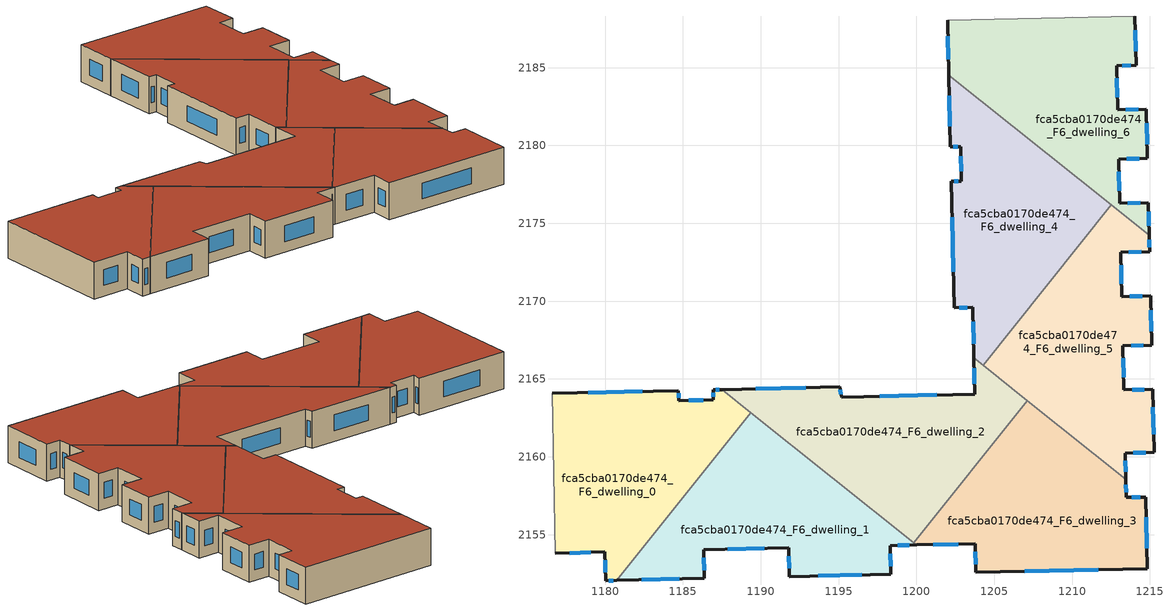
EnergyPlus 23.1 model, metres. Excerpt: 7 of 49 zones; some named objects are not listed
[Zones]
fca5cba0170de474_F6_dwelling_0
 floor to fca5cba0170de474_F5_dwelling_0 (EU_floor_Construction): 1189.36,2162.84 1180.74,2152.05 1180.03,2152.04 1179.98,2153.89 1176.81,2153.79 1176.59,2164.08 1184.71,2164.25 1184.72,2163.61 1186.94,2163.66 1186.93,2164.3 1187.51,2164.32 z18
 wall outside (EU_wall_Construction): 1176.81,2153.79 1179.98,2153.89 1180.03,2152.04 1180.74,2152.05 / 1187.51,2164.32 1186.93,2164.3 1186.94,2163.66 1184.72,2163.61 1184.71,2164.25 1176.59,2164.08 z18:21
 wall adiabatic (EU_wall_Construction): 1176.59,2164.08 1176.81,2153.79 z18:21
 wall to fca5cba0170de474_F6_dwelling_1 (EU_wall_Construction): 1180.74,2152.05 1189.36,2162.84 z18:21
 wall to fca5cba0170de474_F6_dwelling_2 (EU_wall_Construction): 1189.36,2162.84 1187.51,2164.32 z18:21
 window (EU_Window_Construction): 1177.71,2153.82 1179.08,2153.86 / 1182.39,2164.2 1178.91,2164.13 / 1184.72,2163.79 1184.72,2164.07 / 1186.31,2163.64 1185.36,2163.62 / 1186.93,2164.12 1186.94,2163.84 / 1187.35,2164.31 1187.1,2164.31 / 1180.23,2152.04 1180.53,2152.05 / 1180,2153.36 1180.01,2152.57 z18.86:20.14
 roof outside (EU_roof_Construction): 1180.74,2152.05 1189.36,2162.84 1187.51,2164.32 1186.93,2164.3 1186.94,2163.66 1184.72,2163.61 1184.71,2164.25 1176.59,2164.08 1176.81,2153.79 1179.98,2153.89 1180.03,2152.04 z21
fca5cba0170de474_F6_dwelling_1
 floor to fca5cba0170de474_F5_dwelling_1 (EU_floor_Construction): 1200.01,2154.33 1198.32,2154.3 1198.36,2152.45 1191.83,2152.3 1191.78,2154.15 1186.32,2154.03 1186.36,2152.19 1180.74,2152.05 1189.36,2162.84 z18
 wall outside (EU_wall_Construction): 1180.74,2152.05 1186.36,2152.19 1186.32,2154.03 1191.78,2154.15 1191.83,2152.3 1198.36,2152.45 1198.32,2154.3 1200.01,2154.33 z18:21
 wall to fca5cba0170de474_F6_dwelling_3 (EU_wall_Construction): 1200.01,2154.33 1199.84,2154.47 z18:21
 wall to fca5cba0170de474_F6_dwelling_2 (EU_wall_Construction): 1199.84,2154.47 1189.36,2162.84 z18:21
 window (EU_Window_Construction): 1186.35,2152.72 1186.33,2153.5 / 1182.34,2152.09 1184.76,2152.15 / 1198.8,2154.31 1199.52,2154.32 / 1198.35,2152.98 1198.33,2153.77 / 1193.69,2152.34 1196.49,2152.41 / 1191.79,2153.62 1191.81,2152.83 / 1187.88,2154.06 1190.22,2154.12 z18.86:20.14
 roof outside (EU_roof_Construction): 1198.36,2152.45 1198.32,2154.3 1200.01,2154.33 1189.36,2162.84 1180.74,2152.05 1186.36,2152.19 1186.32,2154.03 1191.78,2154.15 1191.83,2152.3 z21
fca5cba0170de474_F6_dwelling_2
 floor to fca5cba0170de474_F5_dwelling_2 (EU_floor_Construction): 1207.13,2163.59 1199.84,2154.47 1187.51,2164.32 1195.05,2164.49 1195.19,2163.84 1203.73,2164.03 1203.68,2166.35 z18
 wall outside (EU_wall_Construction): 1203.68,2166.35 1203.73,2164.03 1195.19,2163.84 1195.05,2164.49 1187.51,2164.32 z18:21
 wall to fca5cba0170de474_F6_dwelling_3 (EU_wall_Construction): 1199.84,2154.47 1207.13,2163.59 z18:21
 wall to fca5cba0170de474_F6_dwelling_5 (EU_wall_Construction): 1207.13,2163.59 1204.28,2165.87 z18:21
 wall to fca5cba0170de474_F6_dwelling_4 (EU_wall_Construction): 1204.28,2165.87 1203.68,2166.35 z18:21
 window (EU_Window_Construction): 1192.9,2164.44 1189.67,2164.37 / 1195.15,2164.02 1195.09,2164.3 / 1201.29,2163.97 1197.63,2163.89 / 1203.7,2165.68 1203.72,2164.69 z18.86:20.14
 roof outside (EU_roof_Construction): 1199.84,2154.47 1207.13,2163.59 1203.68,2166.35 1203.73,2164.03 1195.19,2163.84 1195.05,2164.49 1187.51,2164.32 z21
fca5cba0170de474_F6_dwelling_3
 floor to fca5cba0170de474_F5_dwelling_3 (EU_floor_Construction): 1213.45,2158.55 1213.47,2157.39 1214.72,2157.41 1214.83,2152.82 1203.81,2152.57 1203.77,2154.42 1200.01,2154.33 1199.84,2154.47 1207.13,2163.59 z18
 wall outside (EU_wall_Construction): 1200.01,2154.33 1203.77,2154.42 1203.81,2152.57 1214.83,2152.82 1214.72,2157.41 1213.47,2157.39 1213.45,2158.55 z18:21
 wall to fca5cba0170de474_F6_dwelling_5 (EU_wall_Construction): 1213.45,2158.55 1207.13,2163.59 z18:21
 window (EU_Window_Construction): 1214.36,2157.41 1213.83,2157.4 / 1214.79,2154.13 1214.75,2156.1 / 1206.96,2152.64 1211.68,2152.75 / 1203.78,2153.89 1203.8,2153.1 / 1201.08,2154.36 1202.7,2154.39 / 1213.47,2157.72 1213.45,2158.22 z18.86:20.14
 roof outside (EU_roof_Construction): 1214.83,2152.82 1214.72,2157.41 1213.47,2157.39 1213.45,2158.55 1207.13,2163.59 1199.84,2154.47 1200.01,2154.33 1203.77,2154.42 1203.81,2152.57 z21
fca5cba0170de474_F6_dwelling_4
 floor to fca5cba0170de474_F5_dwelling_4 (EU_floor_Construction): 1212.52,2176.18 1204.28,2165.87 1203.68,2166.35 1203.61,2169.6 1202.42,2169.57 1202.23,2177.7 1202.88,2177.71 1202.83,2179.93 1202.18,2179.91 1202.08,2184.52 z18
 wall outside (EU_wall_Construction): 1202.08,2184.52 1202.18,2179.91 1202.83,2179.93 1202.88,2177.71 1202.23,2177.7 1202.42,2169.57 1203.61,2169.6 1203.68,2166.35 z18:21
 wall to fca5cba0170de474_F6_dwelling_5 (EU_wall_Construction): 1204.28,2165.87 1212.52,2176.18 z18:21
 wall to fca5cba0170de474_F6_dwelling_6 (EU_wall_Construction): 1212.52,2176.18 1202.08,2184.52 z18:21
 window (EU_Window_Construction): 1202.7,2177.71 1202.42,2177.7 / 1202.85,2179.29 1202.87,2178.34 / 1202.37,2179.92 1202.65,2179.92 / 1202.11,2183.2 1202.15,2181.23 / 1203.63,2168.67 1203.66,2167.28 / 1202.76,2169.58 1203.27,2169.59 / 1202.29,2175.37 1202.37,2171.89 z18.86:20.14
 roof outside (EU_roof_Construction): 1204.28,2165.87 1212.52,2176.18 1202.08,2184.52 1202.18,2179.91 1202.83,2179.93 1202.88,2177.71 1202.23,2177.7 1202.42,2169.57 1203.61,2169.6 1203.68,2166.35 z21
fca5cba0170de474_F6_dwelling_5
 floor to fca5cba0170de474_F5_dwelling_5 (EU_floor_Construction): 1214.95,2174.24 1214.97,2173.17 1213.12,2173.13 1213.19,2170.29 1215.03,2170.33 1215.1,2167.17 1213.26,2167.13 1213.32,2164.29 1215.17,2164.33 1215.26,2160.28 1213.41,2160.23 1213.45,2158.55 1204.28,2165.87 1212.52,2176.18 z18
 wall outside (EU_wall_Construction): 1213.45,2158.55 1213.41,2160.23 1215.26,2160.28 1215.17,2164.33 1213.32,2164.29 1213.26,2167.13 1215.1,2167.17 1215.03,2170.33 1213.19,2170.29 1213.12,2173.13 1214.97,2173.17 1214.95,2174.24 z18:21
 wall to fca5cba0170de474_F6_dwelling_6 (EU_wall_Construction): 1214.95,2174.24 1212.52,2176.18 z18:21
 window (EU_Window_Construction): 1213.65,2173.14 1214.44,2173.16 / 1213.17,2171.1 1213.14,2172.32 / 1214.51,2170.32 1213.71,2170.3 / 1215.08,2168.07 1215.05,2169.43 / 1213.78,2167.14 1214.58,2167.16 / 1213.3,2165.1 1213.27,2166.32 / 1214.64,2164.32 1213.85,2164.3 / 1215.23,2161.44 1215.19,2163.17 / 1213.94,2160.25 1214.73,2160.27 / 1213.44,2159.03 1213.42,2159.75 / 1214.97,2173.47 1214.95,2173.93 z18.86:20.14
 roof outside (EU_roof_Construction): 1215.26,2160.28 1215.17,2164.33 1213.32,2164.29 1213.26,2167.13 1215.1,2167.17 1215.03,2170.33 1213.19,2170.29 1213.12,2173.13 1214.97,2173.17 1214.95,2174.24 1212.52,2176.18 1204.28,2165.87 1213.45,2158.55 1213.41,2160.23 z21
fca5cba0170de474_F6_dwelling_6
 floor to fca5cba0170de474_F5_dwelling_6 (EU_floor_Construction): 1214.03,2188.3 1214.11,2185.15 1212.86,2185.12 1212.92,2182.29 1214.77,2182.33 1214.84,2179.17 1212.99,2179.12 1213.05,2176.29 1214.9,2176.33 1214.95,2174.24 1202.08,2184.52 1202,2188.03 z18
 wall outside (EU_wall_Construction): 1214.95,2174.24 1214.9,2176.33 1213.05,2176.29 1212.99,2179.12 1214.84,2179.17 1214.77,2182.33 1212.92,2182.29 1212.86,2185.12 1214.11,2185.15 1214.03,2188.3 / 1202,2188.03 1202.08,2184.52 z18:21
 wall adiabatic (EU_wall_Construction): 1214.03,2188.3 1202,2188.03 z18:21
 window (EU_Window_Construction): 1213.22,2185.13 1213.76,2185.14 / 1212.9,2183.1 1212.88,2184.31 / 1214.24,2182.31 1213.45,2182.3 / 1214.82,2180.07 1214.79,2181.42 / 1213.52,2179.14 1214.31,2179.15 / 1213.03,2177.1 1213.01,2178.31 / 1214.37,2176.32 1213.58,2176.3 / 1214.93,2174.83 1214.92,2175.73 / 1202.02,2187.03 1202.06,2185.52 / 1214.09,2186.05 1214.06,2187.4 z18.86:20.14
 roof outside (EU_roof_Construction): 1214.95,2174.24 1214.9,2176.33 1213.05,2176.29 1212.99,2179.12 1214.84,2179.17 1214.77,2182.33 1212.92,2182.29 1212.86,2185.12 1214.11,2185.15 1214.03,2188.3 1202,2188.03 1202.08,2184.52 z21
[Building]
EU S2 Campaign: North Axis=0; Terrain=City; Solar Distribution=FullExterior
[Site:Location]
Helsinki-Vantaa.AP: Latitude=60.317; Longitude=24.963; Time Zone=2; Elevation=54.6
[SizingPeriod:WeatherFileDays]
AnnualSizingPeriod: Begin Month=1; Begin Day of Month=1; End Month=12; End Day of Month=31; Day of Week for Start Day=Monday; Use Weather File Daylight Saving Period=No; Use Weather File Rain and Snow Indicators=No
[MATERIAL]
EU_InternalMass_Material: Roughness=MediumRough; Thickness=0.1; Conductivity=1; Density=1800; Specific Heat=900; Thermal Absorptance=0.9; Solar Absorptance=0.7; Visible Absorptance=0.7
[MATERIAL:NOMASS] Roughness=MediumRough; Thermal Absorptance=0.9; Solar Absorptance=0.7; Visible Absorptance=0.7
Name | Thermal Resistance
EU_wall_NoMass | 2.6932
EU_roof_NoMass | 3.19818
EU_floor_NoMass | 2.22482
[WINDOWMATERIAL:SIMPLEGLAZINGSYSTEM]
EU_Window_SimpleGlazing: UFactor=2.14966; Solar Heat Gain Coefficient=0.7; Visible Transmittance=0.7
[CONSTRUCTION]
EU_wall_Construction: EU_wall_NoMass
EU_roof_Construction: EU_roof_NoMass
EU_floor_Construction: EU_floor_NoMass
EU_Window_Construction: EU_Window_SimpleGlazing
EU_InternalMass_Construction: EU_InternalMass_Material
[ZONE] Type=1; Multiplier=1; Ceiling Height=autocalculate; Floor Area=autocalculate; Part of Total Floor Area=Yes
Name | Volume
fca5cba0170de474_F6_dwelling_0 | 296.292
fca5cba0170de474_F6_dwelling_1 | 296.248
fca5cba0170de474_F6_dwelling_2 | 296.279
fca5cba0170de474_F6_dwelling_3 | 296.249
fca5cba0170de474_F6_dwelling_4 | 296.29
fca5cba0170de474_F6_dwelling_5 | 296.256
fca5cba0170de474_F6_dwelling_6 | 296.28
[INTERNALMASS] Construction=EU_InternalMass_Construction
Name | Zone or ZoneList | Surface Area
fca5cba0170de474_F6_dwelling_0_EU_InternalMass | fca5cba0170de474_F6_dwelling_0 | 98.7631
fca5cba0170de474_F6_dwelling_1_EU_InternalMass | fca5cba0170de474_F6_dwelling_1 | 98.7496
fca5cba0170de474_F6_dwelling_2_EU_InternalMass | fca5cba0170de474_F6_dwelling_2 | 98.7598
fca5cba0170de474_F6_dwelling_3_EU_InternalMass | fca5cba0170de474_F6_dwelling_3 | 98.7477
fca5cba0170de474_F6_dwelling_4_EU_InternalMass | fca5cba0170de474_F6_dwelling_4 | 98.7641
fca5cba0170de474_F6_dwelling_5_EU_InternalMass | fca5cba0170de474_F6_dwelling_5 | 98.7525
fca5cba0170de474_F6_dwelling_6_EU_InternalMass | fca5cba0170de474_F6_dwelling_6 | 98.7602
[OTHEREQUIPMENT] Fuel Type=Electricity; Design Level Calculation Method=Watts/Area; Power per Zone Floor Area=1; Fraction Latent=0; Fraction Radiant=0; Fraction Lost=0; Carbon Dioxide Generation Rate=0; EndUse Subcategory=EU_Step8_InternalGains
Name | Zone or ZoneList or Space or SpaceList | Schedule
EU_Step8_InternalGain_fca5cba0170de474_F6_dwelling_0_f000 | fca5cba0170de474_F6_dwelling_0 | EU_Step8_GainSchedule_fca5cba0170de474_F6_dwelling_0_f000
EU_Step8_InternalGain_fca5cba0170de474_F6_dwelling_1_f000 | fca5cba0170de474_F6_dwelling_1 | EU_Step8_GainSchedule_fca5cba0170de474_F6_dwelling_1_f000
EU_Step8_InternalGain_fca5cba0170de474_F6_dwelling_2_f000 | fca5cba0170de474_F6_dwelling_2 | EU_Step8_GainSchedule_fca5cba0170de474_F6_dwelling_2_f000
EU_Step8_InternalGain_fca5cba0170de474_F6_dwelling_3_f000 | fca5cba0170de474_F6_dwelling_3 | EU_Step8_GainSchedule_fca5cba0170de474_F6_dwelling_3_f000
EU_Step8_InternalGain_fca5cba0170de474_F6_dwelling_4_f000 | fca5cba0170de474_F6_dwelling_4 | EU_Step8_GainSchedule_fca5cba0170de474_F6_dwelling_4_f000
EU_Step8_InternalGain_fca5cba0170de474_F6_dwelling_5_f000 | fca5cba0170de474_F6_dwelling_5 | EU_Step8_GainSchedule_fca5cba0170de474_F6_dwelling_5_f000
EU_Step8_InternalGain_fca5cba0170de474_F6_dwelling_6_f000 | fca5cba0170de474_F6_dwelling_6 | EU_Step8_GainSchedule_fca5cba0170de474_F6_dwelling_6_f000
[ZONEVENTILATION:DESIGNFLOWRATE] Schedule=EU_AlwaysOn; Design Flow Rate Calculation Method=AirChanges/Hour; Air Changes per Hour=0.586271; Ventilation Type=Natural; Fan Pressure Rise=0; Fan Total Efficiency=1; Constant Term Coefficient=1; Temperature Term Coefficient=0; Velocity Term Coefficient=0; Velocity Squared Term Coefficient=0; Minimum Indoor Temperature=-100; Maximum Indoor Temperature=100; Delta Temperature=-100; Minimum Outdoor Temperature=-100; Maximum Outdoor Temperature=100; Maximum Wind Speed=40
Name | Zone or ZoneList or Space or SpaceList
EU_ConstantAir_fca5cba0170de474_F6_dwelling_0 | fca5cba0170de474_F6_dwelling_0
EU_ConstantAir_fca5cba0170de474_F6_dwelling_1 | fca5cba0170de474_F6_dwelling_1
EU_ConstantAir_fca5cba0170de474_F6_dwelling_2 | fca5cba0170de474_F6_dwelling_2
EU_ConstantAir_fca5cba0170de474_F6_dwelling_3 | fca5cba0170de474_F6_dwelling_3
EU_ConstantAir_fca5cba0170de474_F6_dwelling_4 | fca5cba0170de474_F6_dwelling_4
EU_ConstantAir_fca5cba0170de474_F6_dwelling_5 | fca5cba0170de474_F6_dwelling_5
EU_ConstantAir_fca5cba0170de474_F6_dwelling_6 | fca5cba0170de474_F6_dwelling_6
[HVACTEMPLATE:ZONE:IDEALLOADSAIRSYSTEM] System Availability Schedule=EU_AlwaysOn; Maximum Heating Supply Air Temperature=50; Minimum Cooling Supply Air Temperature=13; Maximum Heating Supply Air Humidity Ratio=0.0156; Minimum Cooling Supply Air Humidity Ratio=0.0077; Heating Limit=NoLimit; Cooling Limit=NoLimit; Heating Availability Schedule=EU_AlwaysOn; Cooling Availability Schedule=EU_CoolingOff; Dehumidification Control Type=ConstantSensibleHeatRatio; Cooling Sensible Heat Ratio=0.7; Dehumidification Setpoint=60; Humidification Control Type=None; Humidification Setpoint=30; Outdoor Air Method=None; Outdoor Air Flow Rate per Person=0.00944; Outdoor Air Flow Rate per Zone Floor Area=0; Outdoor Air Flow Rate per Zone=0; Demand Controlled Ventilation Type=None; Outdoor Air Economizer Type=NoEconomizer; Heat Recovery Type=None; Sensible Heat Recovery Effectiveness=0.7; Latent Heat Recovery Effectiveness=0.65
Name | Template Thermostat
fca5cba0170de474_F6_dwelling_0 | EU_HeatOnly_fca5cba0170de474_F6_dwelling_0
fca5cba0170de474_F6_dwelling_1 | EU_HeatOnly_fca5cba0170de474_F6_dwelling_1
fca5cba0170de474_F6_dwelling_2 | EU_HeatOnly_fca5cba0170de474_F6_dwelling_2
fca5cba0170de474_F6_dwelling_3 | EU_HeatOnly_fca5cba0170de474_F6_dwelling_3
fca5cba0170de474_F6_dwelling_4 | EU_HeatOnly_fca5cba0170de474_F6_dwelling_4
fca5cba0170de474_F6_dwelling_5 | EU_HeatOnly_fca5cba0170de474_F6_dwelling_5
fca5cba0170de474_F6_dwelling_6 | EU_HeatOnly_fca5cba0170de474_F6_dwelling_6
[SIZING:ZONE] Zone Cooling Design Supply Air Temperature Input Method=SupplyAirTemperature; Zone Cooling Design Supply Air Temperature=13; Zone Heating Design Supply Air Temperature Input Method=SupplyAirTemperature; Zone Heating Design Supply Air Temperature=50; Zone Cooling Design Supply Air Humidity Ratio=0.008; Zone Heating Design Supply Air Humidity Ratio=0.008; Cooling Design Air Flow Method=DesignDay; Cooling Design Air Flow Rate=0; Cooling Minimum Air Flow per Zone Floor Area=0.000762; Cooling Minimum Air Flow=0; Cooling Minimum Air Flow Fraction=0.2; Heating Design Air Flow Method=DesignDay; Heating Design Air Flow Rate=0; Heating Maximum Air Flow per Zone Floor Area=0.002032; Heating Maximum Air Flow=0.141576; Heating Maximum Air Flow Fraction=0.3; Account for Dedicated Outdoor Air System=No; Dedicated Outdoor Air System Control Strategy=NeutralSupplyAir; Dedicated Outdoor Air Low Setpoint Temperature for Design=autosize; Dedicated Outdoor Air High Setpoint Temperature for Design=autosize; Zone Load Sizing Method=Sensible Load Only No Latent Load; Zone Latent Cooling Design Supply Air Humidity Ratio Input Method=HumidityRatioDifference; Zone Cooling Design Supply Air Humidity Ratio Difference=0.005; Zone Latent Heating Design Supply Air Humidity Ratio Input Method=HumidityRatioDifference; Zone Humidification Design Supply Air Humidity Ratio Difference=0.005
fca5cba0170de474_F6_dwelling_0; fca5cba0170de474_F6_dwelling_1; fca5cba0170de474_F6_dwelling_2; fca5cba0170de474_F6_dwelling_3; fca5cba0170de474_F6_dwelling_4; fca5cba0170de474_F6_dwelling_5; fca5cba0170de474_F6_dwelling_6
[SCHEDULE:CONSTANT]
Name | Hourly Value
EU_AlwaysOn | 1
EU_CoolingOff | 0
[SCHEDULE:FILE] Column Number=1; Rows to Skip at Top=0; Number of Hours of Data=8760; Column Separator=Comma; Interpolate to Timestep=No; Minutes per Item=60; Adjust Schedule for Daylight Savings=Yes
Name | File
EU_Step8_GainSchedule_fca5cba0170de474_F6_dwelling_0_f000 | ../../schedules/fca5cba0170de474/fca5cba0170de474_F6_dwelling_0_f000_gain.csv
EU_Step8_GainSchedule_fca5cba0170de474_F6_dwelling_1_f000 | ../../schedules/fca5cba0170de474/fca5cba0170de474_F6_dwelling_1_f000_gain.csv
EU_Step8_GainSchedule_fca5cba0170de474_F6_dwelling_2_f000 | ../../schedules/fca5cba0170de474/fca5cba0170de474_F6_dwelling_2_f000_gain.csv
EU_Step8_GainSchedule_fca5cba0170de474_F6_dwelling_3_f000 | ../../schedules/fca5cba0170de474/fca5cba0170de474_F6_dwelling_3_f000_gain.csv
EU_Step8_GainSchedule_fca5cba0170de474_F6_dwelling_4_f000 | ../../schedules/fca5cba0170de474/fca5cba0170de474_F6_dwelling_4_f000_gain.csv
EU_Step8_GainSchedule_fca5cba0170de474_F6_dwelling_5_f000 | ../../schedules/fca5cba0170de474/fca5cba0170de474_F6_dwelling_5_f000_gain.csv
EU_Step8_GainSchedule_fca5cba0170de474_F6_dwelling_6_f000 | ../../schedules/fca5cba0170de474/fca5cba0170de474_F6_dwelling_6_f000_gain.csv
